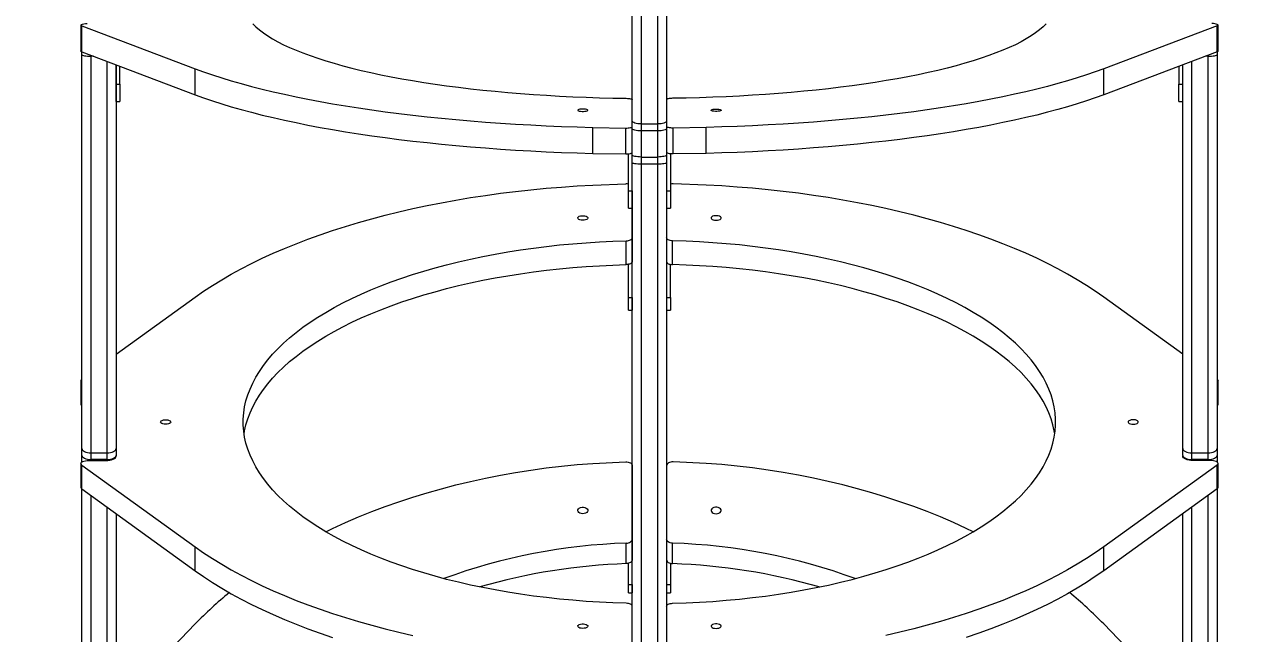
# Model space of a CAD drawing. Header units: millimetres. Extents: x -6398 to 6402, y -5787 to 4580.
# Drawn here: x -1549 to -576, y -2362 to -1883 of the extents above; entities that cross this region are included whole.
import ezdxf

# ---------------------------------------------------------------- set-up
doc = ezdxf.new("R2010")
doc.units = ezdxf.units.MM
doc.layers.add('DIKOM_РАЗМЕР_ЗОНА', color=7, linetype='Continuous')
doc.layers.add('DIKOM_РАЗМЕР_ОБЪЕКТА', color=7, linetype='Continuous')
doc.styles.add('style1', font='arial.ttf', dxfattribs={"width": 0.8})
doc.dimstyles.new('1-50', dxfattribs={"dimtxt": 300, "dimasz": 200, "dimexe": 100, "dimexo": 0, "dimgap": 100, "dimtad": 1, "dimtxsty": 'style1', "dimcen": 200, "dimclrd": 7, "dimclre": 7, "dimclrt": 7, "dimadec": 1, "dimazin": 2, "dimtfac": 1, "dimtmove": 0, "dimatfit": 2, "dimfxl": 0, "dimlwd": 25, "dimlwe": 18, "dimarcsym": 0})

# ---------------------------------------------------------------- blocks, each defined once
blk = doc.blocks.new('*D10')
at = {"layer": 'Defpoints', "color": 0, "transparency": 16777216}
for p in [(-1407.33, 3087.22), (-4219.35, -3113.79), (-1057.33, -3113.79)]:
    blk.add_point(p, dxfattribs=at)
at = {"layer": 'DIKOM_РАЗМЕР_ОБЪЕКТА', "color": 7, "lineweight": 18, "transparency": 16777216}
for p, q in [((-1407.33, 3087.22), (-4319.35, 3087.22)), ((-1057.33, -3113.79), (-4319.35, -3113.79))]:
    blk.add_line(p, q, dxfattribs=at)
at = {"layer": 'DIKOM_РАЗМЕР_ОБЪЕКТА', "color": 7, "lineweight": 25, "transparency": 16777216}
blk.add_line((-4219.35, 2887.22), (-4219.35, -2913.79), dxfattribs=at)
at = {"layer": 'DIKOM_РАЗМЕР_ОБЪЕКТА', "color": 7, "transparency": 16777216}
for points in [[(-4252.69, 2887.22), (-4186.02, 2887.22), (-4219.35, 3087.22)], [(-4252.69, -2913.79), (-4186.02, -2913.79), (-4219.35, -3113.79)]]:
    blk.add_solid(points, dxfattribs=at)
at = {"layer": 'DIKOM_РАЗМЕР_ОБЪЕКТА', "color": 7, "transparency": 16777216, "insert": (-4472.52, -13.29), "char_height": 300, "attachment_point": 5, "rotation": 90, "style": 'style1'}
blk.add_mtext('6200', dxfattribs=at)
blk = doc.blocks.new('*D11')
at = {"layer": 'Defpoints', "color": 0, "transparency": 16777216}
for p in [(4404.6, 1023.72), (-3518.44, -1364.78), (4404.6, -3858.27)]:
    blk.add_point(p, dxfattribs=at)
at = {"layer": 'DIKOM_РАЗМЕР_ОБЪЕКТА', "color": 7, "lineweight": 18, "transparency": 16777216}
for p, q in [((4404.6, 1023.72), (4404.6, -3958.27)), ((-3518.44, -1364.78), (-3518.44, -3958.27))]:
    blk.add_line(p, q, dxfattribs=at)
at = {"layer": 'DIKOM_РАЗМЕР_ОБЪЕКТА', "color": 7, "lineweight": 25, "transparency": 16777216}
blk.add_line((-3318.44, -3858.27), (4204.6, -3858.27), dxfattribs=at)
at = {"layer": 'DIKOM_РАЗМЕР_ОБЪЕКТА', "color": 7, "transparency": 16777216}
for points in [[(-3318.44, -3824.94), (-3318.44, -3891.6), (-3518.44, -3858.27)], [(4204.6, -3824.94), (4204.6, -3891.6), (4404.6, -3858.27)]]:
    blk.add_solid(points, dxfattribs=at)
at = {"layer": 'DIKOM_РАЗМЕР_ОБЪЕКТА', "color": 7, "transparency": 16777216, "insert": (326.36, -3605.1), "char_height": 300, "attachment_point": 5, "style": 'style1'}
blk.add_mtext('7900', dxfattribs=at)
blk = doc.blocks.new('*D12')
at = {"layer": 'Defpoints', "color": 0, "transparency": 16777216}
for p in [(-1169.83, 4579.94), (-5947.52, -4613.79), (-1169.83, -4613.79)]:
    blk.add_point(p, dxfattribs=at)
at = {"layer": 'DIKOM_РАЗМЕР_ЗОНА', "color": 7, "lineweight": 18, "transparency": 16777216}
for p, q in [((-1169.83, 4579.94), (-6047.52, 4579.94)), ((-1169.83, -4613.79), (-6047.52, -4613.79))]:
    blk.add_line(p, q, dxfattribs=at)
at = {"layer": 'DIKOM_РАЗМЕР_ЗОНА', "color": 7, "lineweight": 25, "transparency": 16777216}
blk.add_line((-5947.52, 4379.94), (-5947.52, -4413.79), dxfattribs=at)
at = {"layer": 'DIKOM_РАЗМЕР_ЗОНА', "color": 7, "transparency": 16777216}
for points in [[(-5980.85, 4379.94), (-5914.18, 4379.94), (-5947.52, 4579.94)], [(-5980.85, -4413.79), (-5914.18, -4413.79), (-5947.52, -4613.79)]]:
    blk.add_solid(points, dxfattribs=at)
at = {"layer": 'DIKOM_РАЗМЕР_ЗОНА', "color": 7, "transparency": 16777216, "insert": (-6200.69, 328.93), "char_height": 300, "attachment_point": 5, "rotation": 90, "style": 'style1'}
blk.add_mtext('9200', dxfattribs=at)
blk = doc.blocks.new('*D13')
at = {"layer": 'Defpoints', "color": 0, "transparency": 16777216}
for p in [(6402.14, 1335.22), (-5518.44, -1066.37), (6402.14, -5686.87)]:
    blk.add_point(p, dxfattribs=at)
at = {"layer": 'DIKOM_РАЗМЕР_ЗОНА', "color": 7, "lineweight": 18, "transparency": 16777216}
for p, q in [((6402.14, 1335.22), (6402.14, -5786.87)), ((-5518.44, -1066.37), (-5518.44, -5786.87))]:
    blk.add_line(p, q, dxfattribs=at)
at = {"layer": 'DIKOM_РАЗМЕР_ЗОНА', "color": 7, "lineweight": 25, "transparency": 16777216}
blk.add_line((-5318.44, -5686.87), (6202.14, -5686.87), dxfattribs=at)
at = {"layer": 'DIKOM_РАЗМЕР_ЗОНА', "color": 7, "transparency": 16777216}
for points in [[(-5318.44, -5653.54), (-5318.44, -5720.2), (-5518.44, -5686.87)], [(6202.14, -5653.54), (6202.14, -5720.2), (6402.14, -5686.87)]]:
    blk.add_solid(points, dxfattribs=at)
at = {"layer": 'DIKOM_РАЗМЕР_ЗОНА', "color": 7, "transparency": 16777216, "insert": (717.58, -5433.7), "char_height": 300, "attachment_point": 5, "style": 'style1'}
blk.add_mtext('11900', dxfattribs=at)

msp = doc.modelspace()

# ---------------------------------------------------------------- linework, layer by layer
at = {"color": 7, "linetype": 'Continuous', "lineweight": 15}
for p, q in [((-1070.827, -1958.661), (-1070.827, -1598.118)), ((-1043.827, -1598.118), (-1043.827, -1958.661)), ((-1063.827, -1613.055), (-1063.827, -1960.942)), ((-1050.827, -1960.942), (-1050.827, -1613.055)), ((-1505.096, -1883.071), (-1505.096, -1903.488)), ((-1504.288, -1883.709), (-1415.049, -1917.496)), ((-1504.288, -1904.125), (-1504.288, -1883.709)), ((-610.366, -1883.709), (-699.605, -1917.496)), ((-610.366, -1904.125), (-610.366, -1883.709)), ((-609.558, -1903.488), (-609.558, -1883.071)), ((-1504.307, -1906.422), (-1504.307, -1904.119)), ((-1504.307, -2216.728), (-1504.307, -1906.422)), ((-1504.288, -1904.125), (-1415.049, -1937.913)), ((-1497.307, -1906.769), (-1497.307, -1907.564)), ((-610.366, -1904.125), (-699.605, -1937.913)), ((-617.348, -1907.564), (-617.348, -1906.769)), ((-610.348, -1904.119), (-610.348, -1906.422)), ((-610.348, -1906.422), (-610.348, -2216.728)), ((-1497.307, -1907.564), (-1497.307, -2220.302)), ((-1495.206, -1907.564), (-1497.307, -1907.564)), ((-1484.307, -2220.302), (-1484.307, -1911.69)), ((-1477.307, -1914.341), (-1477.307, -2216.728)), ((-1477.307, -1929.504), (-1477.307, -1914.341)), ((-1474.307, -1929.504), (-1474.307, -1915.477)), ((-640.347, -1915.477), (-640.347, -1929.504)), ((-637.348, -2216.728), (-637.348, -1914.341)), ((-630.348, -1911.691), (-630.348, -2220.302)), ((-617.348, -1907.564), (-619.448, -1907.564)), ((-617.348, -2220.302), (-617.348, -1907.564)), ((-1415.049, -1937.913), (-1415.049, -1917.496)), ((-699.605, -1937.913), (-699.605, -1917.496)), ((-1477.307, -1929.504), (-1474.307, -1929.504)), ((-1477.307, -1943.291), (-1477.307, -1929.504)), ((-1474.307, -1929.504), (-1474.307, -1943.291)), ((-640.347, -1943.291), (-640.347, -1929.504)), ((-640.347, -1929.504), (-637.348, -1929.504)), ((-1477.307, -1943.291), (-1474.307, -1943.291)), ((-1070.827, -1963.021), (-1070.827, -1941.928)), ((-640.347, -1943.291), (-637.348, -1943.291)), ((-1101.973, -1963.732), (-1076.05, -1964.19)), ((-1101.973, -1984.148), (-1101.973, -1963.732)), ((-1076.05, -1984.607), (-1076.05, -1964.19)), ((-1070.827, -1964.807), (-1070.827, -1958.661)), ((-1070.827, -1983.438), (-1070.827, -1963.021)), ((-1070.827, -1985.395), (-1070.827, -1964.807)), ((-1063.827, -1960.942), (-1050.827, -1960.942)), ((-1063.827, -1960.942), (-1063.827, -1966.446)), ((-1050.827, -1966.446), (-1050.827, -1960.942)), ((-1043.827, -1958.661), (-1043.827, -1964.807)), ((-1043.827, -1964.807), (-1043.827, -1985.395)), ((-1012.681, -1963.732), (-1038.604, -1964.19)), ((-1038.604, -1984.607), (-1038.604, -1964.19)), ((-1012.681, -1984.148), (-1012.681, -1963.732)), ((-1050.827, -1966.446), (-1063.827, -1966.446)), ((-1063.827, -1966.446), (-1063.827, -1987.033)), ((-1050.827, -1987.033), (-1050.827, -1966.446)), ((-1101.973, -1984.148), (-1076.05, -1984.607)), ((-1073.827, -2013.696), (-1073.827, -1984.511)), ((-1070.827, -2013.696), (-1070.827, -1983.438)), ((-1040.827, -1984.511), (-1040.827, -2013.696)), ((-1012.681, -1984.148), (-1038.604, -1984.607)), ((-1070.827, -1991.684), (-1070.827, -1985.395)), ((-1070.827, -2379.215), (-1070.827, -1991.684)), ((-1063.827, -1987.033), (-1050.827, -1987.033)), ((-1063.827, -1987.033), (-1063.827, -1992.666)), ((-1050.827, -1992.666), (-1063.827, -1992.666)), ((-1063.827, -1992.666), (-1063.827, -2382.928)), ((-1050.827, -1992.666), (-1050.827, -1987.033)), ((-1050.827, -2382.928), (-1050.827, -1992.666)), ((-1043.827, -1985.395), (-1043.827, -1991.684)), ((-1043.827, -1991.684), (-1043.827, -2379.215)), ((-1101.973, -2009.151), (-1076.05, -2008.274)), ((-1073.827, -2013.696), (-1070.827, -2013.696)), ((-1073.827, -2027.483), (-1073.827, -2013.696)), ((-1070.827, -2013.696), (-1070.827, -2027.483)), ((-1043.827, -2013.696), (-1040.827, -2013.696)), ((-1040.827, -2013.696), (-1040.827, -2027.483)), ((-1012.681, -2009.151), (-1038.604, -2008.274)), ((-1073.827, -2027.483), (-1070.827, -2027.483)), ((-1070.827, -2027.483), (-1070.827, -2050.808)), ((-1043.827, -2027.483), (-1040.827, -2027.483)), ((-1075.541, -2071.824), (-1075.541, -2053.04)), ((-1070.827, -2050.808), (-1070.827, -2069.591)), ((-1039.114, -2071.824), (-1039.114, -2053.04)), ((-1073.827, -2097.658), (-1073.827, -2071.641)), ((-1070.827, -2097.658), (-1070.827, -2069.591)), ((-1040.827, -2097.658), (-1040.827, -2071.641)), ((-1477.307, -2142.524), (-1415.049, -2097.488)), ((-1073.827, -2097.658), (-1070.827, -2097.658)), ((-1073.827, -2107.609), (-1073.827, -2097.658)), ((-1070.827, -2097.658), (-1070.827, -2107.609)), ((-1043.827, -2097.658), (-1040.827, -2097.658)), ((-1040.827, -2097.658), (-1040.827, -2107.609)), ((-637.348, -2142.523), (-699.605, -2097.488)), ((-1073.827, -2107.609), (-1070.827, -2107.609)), ((-1043.827, -2107.609), (-1040.827, -2107.609)), ((-1505.096, -2163.26), (-1505.096, -2182.043)), ((-1477.307, -2169.072), (-1477.307, -2222.735)), ((-609.558, -2182.043), (-609.558, -2163.26)), ((-1504.307, -2222.246), (-1504.307, -2216.728)), ((-1477.307, -2216.728), (-1477.307, -2222.246)), ((-637.348, -2222.246), (-637.348, -2216.728)), ((-610.348, -2216.728), (-610.348, -2222.246)), ((-1504.307, -2227.342), (-1504.307, -2222.246)), ((-1500.095, -2226.312), (-1485.306, -2226.312)), ((-1497.307, -2220.302), (-1484.307, -2220.302)), ((-1497.307, -2220.302), (-1497.307, -2225.377)), ((-1484.307, -2225.377), (-1497.307, -2225.377)), ((-1497.307, -2225.377), (-1497.307, -2226.312)), ((-1484.307, -2225.377), (-1484.307, -2220.302)), ((-1484.307, -2226.284), (-1484.307, -2225.377)), ((-1477.307, -2222.246), (-1477.307, -2222.774)), ((-1101.973, -2228.49), (-1076.05, -2227.234)), ((-1012.681, -2228.49), (-1038.604, -2227.234)), ((-637.348, -2222.291), (-637.348, -2222.246)), ((-637.347, -2222.328), (-637.347, -2222.735)), ((-630.348, -2220.302), (-617.348, -2220.302)), ((-630.348, -2220.302), (-630.348, -2225.377)), ((-617.348, -2225.377), (-630.348, -2225.377)), ((-630.348, -2225.377), (-630.348, -2226.284)), ((-614.559, -2226.312), (-629.348, -2226.312)), ((-617.348, -2225.377), (-617.348, -2220.302)), ((-617.348, -2226.312), (-617.348, -2225.377)), ((-610.348, -2222.246), (-610.348, -2227.342)), ((-1505.096, -2228.548), (-1505.096, -2247.331)), ((-1504.288, -2229.766), (-1415.049, -2294.32)), ((-1504.288, -2248.549), (-1504.288, -2229.766)), ((-1070.827, -2230.434), (-1070.827, -2288.175)), ((-610.366, -2229.766), (-699.605, -2294.32)), ((-610.366, -2248.549), (-610.366, -2229.766)), ((-609.558, -2247.331), (-609.558, -2228.548)), ((-1504.307, -2529.095), (-1504.307, -2248.536)), ((-1504.288, -2248.549), (-1415.049, -2313.103)), ((-1497.307, -2253.6), (-1497.307, -2533.966)), ((-610.366, -2248.549), (-699.605, -2313.103)), ((-617.348, -2533.966), (-617.348, -2253.6)), ((-610.348, -2248.537), (-610.348, -2529.095)), ((-1484.307, -2533.966), (-1484.307, -2263.003)), ((-630.348, -2263.004), (-630.348, -2533.966)), ((-1477.307, -2268.067), (-1477.307, -2529.095)), ((-1477.307, -2268.465), (-1477.307, -2268.067)), ((-1477.307, -2268.465), (-1476.757, -2268.465)), ((-637.897, -2268.465), (-637.348, -2268.465)), ((-637.348, -2529.095), (-637.348, -2268.068)), ((-1415.049, -2313.103), (-1415.049, -2294.32)), ((-1075.541, -2307.497), (-1075.541, -2291.374)), ((-1070.827, -2288.175), (-1070.827, -2304.299)), ((-1039.114, -2307.497), (-1039.114, -2291.374)), ((-699.605, -2313.103), (-699.605, -2294.32)), ((-1070.827, -2323.962), (-1070.827, -2304.299)), ((-1073.827, -2323.962), (-1073.827, -2307.235)), ((-1040.827, -2307.235), (-1040.827, -2323.962)), ((-1073.827, -2323.962), (-1070.827, -2323.962)), ((-1073.827, -2330.429), (-1073.827, -2323.962)), ((-1070.827, -2323.962), (-1070.827, -2330.429)), ((-1043.827, -2323.962), (-1040.827, -2323.962)), ((-1040.827, -2323.962), (-1040.827, -2330.429)), ((-1073.827, -2330.429), (-1070.827, -2330.429)), ((-1043.827, -2330.429), (-1040.827, -2330.429)), ((-1070.827, -2381.299), (-1070.827, -2340.999)), ((-1477.307, -2419.582), (-1415.049, -2355.056)), ((-637.348, -2419.581), (-699.605, -2355.056))]:
    msp.add_line(p, q, dxfattribs=at)
at = {"color": 7, "linetype": 'Continuous', "lineweight": 15, "flags": 128}
for points in [[(-1504.288, -1883.709), (-1504.861, -1883.426), (-1505.092, -1883.117), (-1504.965, -1882.805), (-1504.49, -1882.513), (-1503.7, -1882.26), (-1502.652, -1882.065), (-1501.421, -1881.943), (-1500.095, -1881.901)], [(-1369.759, -1882.053), (-1367.303, -1884.477), (-1364.504, -1886.88), (-1361.365, -1889.261), (-1357.889, -1891.616), (-1354.081, -1893.942), (-1349.944, -1896.237), (-1345.484, -1898.499), (-1340.704, -1900.725), (-1335.611, -1902.913), (-1330.21, -1905.059), (-1324.507, -1907.163), (-1318.508, -1909.221), (-1312.22, -1911.231), (-1305.65, -1913.191), (-1298.805, -1915.098), (-1291.693, -1916.952), (-1284.322, -1918.749), (-1276.699, -1920.488), (-1268.833, -1922.166), (-1260.733, -1923.782), (-1252.408, -1925.334), (-1243.867, -1926.821), (-1235.12, -1928.24), (-1226.175, -1929.591), (-1217.044, -1930.871), (-1207.736, -1932.079), (-1198.261, -1933.214), (-1188.631, -1934.275), (-1178.855, -1935.26), (-1168.944, -1936.169), (-1158.91, -1937), (-1148.763, -1937.752), (-1138.515, -1938.425), (-1128.177, -1939.018), (-1117.76, -1939.53), (-1107.277, -1939.96), (-1096.738, -1940.309), (-1086.155, -1940.576), (-1075.541, -1940.76)], [(-744.895, -1882.053), (-747.351, -1884.477), (-750.15, -1886.88), (-753.289, -1889.261), (-756.765, -1891.616), (-760.573, -1893.942), (-764.71, -1896.237), (-769.17, -1898.499), (-773.95, -1900.725), (-779.043, -1902.913), (-784.444, -1905.059), (-790.147, -1907.163), (-796.146, -1909.221), (-802.434, -1911.231), (-809.004, -1913.191), (-815.849, -1915.098), (-822.961, -1916.952), (-830.333, -1918.749), (-837.955, -1920.488), (-845.821, -1922.166), (-853.921, -1923.782), (-862.246, -1925.334), (-870.787, -1926.821), (-879.534, -1928.24), (-888.479, -1929.591), (-897.61, -1930.871), (-906.918, -1932.079), (-916.393, -1933.214), (-926.023, -1934.275), (-935.799, -1935.26), (-945.71, -1936.169), (-955.744, -1937), (-965.891, -1937.752), (-976.139, -1938.425), (-986.477, -1939.018), (-996.894, -1939.53), (-1007.377, -1939.96), (-1017.916, -1940.309), (-1028.499, -1940.576), (-1039.114, -1940.76)], [(-610.366, -1883.709), (-609.793, -1883.426), (-609.562, -1883.117), (-609.689, -1882.805), (-610.164, -1882.513), (-610.954, -1882.26), (-612.002, -1882.065), (-613.233, -1881.943), (-614.559, -1881.901)], [(-1504.288, -1904.125), (-1504.861, -1903.842), (-1505.092, -1903.534), (-1505.096, -1903.488)], [(-1504.307, -1906.422), (-1504.173, -1906.645), (-1503.774, -1906.859), (-1503.127, -1907.056), (-1502.257, -1907.229), (-1501.196, -1907.372), (-1499.986, -1907.477), (-1498.672, -1907.542), (-1497.307, -1907.564)], [(-617.348, -1907.564), (-615.982, -1907.542), (-614.669, -1907.477), (-613.459, -1907.372), (-612.398, -1907.229), (-611.528, -1907.056), (-610.881, -1906.859), (-610.482, -1906.645), (-610.348, -1906.422)], [(-610.366, -1904.125), (-609.793, -1903.842), (-609.562, -1903.534), (-609.558, -1903.488)], [(-1415.049, -1917.496), (-1408.393, -1919.934), (-1401.435, -1922.325), (-1394.181, -1924.668), (-1386.637, -1926.96), (-1378.809, -1929.199), (-1370.705, -1931.384), (-1362.331, -1933.512), (-1353.694, -1935.582), (-1344.801, -1937.592), (-1335.661, -1939.54), (-1326.282, -1941.424), (-1316.67, -1943.244), (-1306.835, -1944.996), (-1296.785, -1946.681), (-1286.528, -1948.296), (-1276.074, -1949.84), (-1265.431, -1951.311), (-1254.608, -1952.709), (-1243.615, -1954.033), (-1232.461, -1955.28), (-1221.156, -1956.45), (-1209.71, -1957.542), (-1198.132, -1958.556), (-1186.431, -1959.489), (-1174.619, -1960.342), (-1162.706, -1961.114), (-1150.701, -1961.804), (-1138.614, -1962.411), (-1126.457, -1962.935), (-1114.24, -1963.375), (-1101.973, -1963.732)], [(-699.605, -1917.496), (-706.261, -1919.934), (-713.219, -1922.325), (-720.473, -1924.668), (-728.017, -1926.96), (-735.844, -1929.199), (-743.949, -1931.384), (-752.323, -1933.512), (-760.96, -1935.582), (-769.853, -1937.592), (-778.993, -1939.54), (-788.373, -1941.424), (-797.984, -1943.244), (-807.819, -1944.996), (-817.869, -1946.681), (-828.126, -1948.296), (-838.58, -1949.84), (-849.223, -1951.311), (-860.046, -1952.709), (-871.039, -1954.033), (-882.193, -1955.28), (-893.497, -1956.45), (-904.944, -1957.542), (-916.523, -1958.556), (-928.223, -1959.489), (-940.035, -1960.342), (-951.948, -1961.114), (-963.953, -1961.804), (-976.04, -1962.411), (-988.197, -1962.935), (-1000.414, -1963.375), (-1012.681, -1963.732)], [(-1415.049, -1937.913), (-1408.393, -1940.351), (-1401.435, -1942.742), (-1394.181, -1945.085), (-1386.637, -1947.377), (-1378.809, -1949.616), (-1370.705, -1951.801), (-1362.331, -1953.929), (-1353.694, -1955.999), (-1344.801, -1958.009), (-1335.661, -1959.957), (-1326.282, -1961.841), (-1316.67, -1963.66), (-1306.835, -1965.413), (-1296.785, -1967.098), (-1286.528, -1968.712), (-1276.074, -1970.256), (-1265.431, -1971.728), (-1254.608, -1973.126), (-1243.615, -1974.449), (-1232.461, -1975.696), (-1221.156, -1976.867), (-1209.71, -1977.959), (-1198.132, -1978.973), (-1186.431, -1979.906), (-1174.619, -1980.759), (-1162.706, -1981.531), (-1150.701, -1982.22), (-1138.614, -1982.828), (-1126.457, -1983.351), (-1114.24, -1983.792), (-1101.973, -1984.148)], [(-1075.541, -1940.76), (-1074.607, -1940.793), (-1073.717, -1940.867), (-1072.902, -1940.979), (-1072.192, -1941.125), (-1071.611, -1941.299), (-1071.181, -1941.496), (-1070.916, -1941.708), (-1070.827, -1941.928)], [(-1039.114, -1940.76), (-1040.047, -1940.793), (-1040.937, -1940.867), (-1041.752, -1940.979), (-1042.462, -1941.125), (-1043.043, -1941.299), (-1043.473, -1941.496), (-1043.738, -1941.708), (-1043.827, -1941.928)], [(-699.605, -1937.913), (-706.261, -1940.351), (-713.219, -1942.742), (-720.473, -1945.085), (-728.017, -1947.377), (-735.844, -1949.616), (-743.949, -1951.801), (-752.323, -1953.929), (-760.96, -1955.999), (-769.853, -1958.009), (-778.993, -1959.957), (-788.373, -1961.841), (-797.984, -1963.66), (-807.819, -1965.413), (-817.869, -1967.098), (-828.126, -1968.712), (-838.58, -1970.256), (-849.223, -1971.728), (-860.046, -1973.126), (-871.039, -1974.449), (-882.193, -1975.696), (-893.497, -1976.867), (-904.944, -1977.959), (-916.523, -1978.973), (-928.223, -1979.906), (-940.035, -1980.759), (-951.948, -1981.531), (-963.953, -1982.22), (-976.04, -1982.828), (-988.197, -1983.351), (-1000.414, -1983.792), (-1012.681, -1984.148)], [(-1109.827, -1949.241), (-1111.006, -1949.283), (-1112.08, -1949.404), (-1112.954, -1949.593), (-1113.55, -1949.835), (-1113.816, -1950.107), (-1113.727, -1950.386), (-1113.291, -1950.645), (-1112.548, -1950.863), (-1111.562, -1951.021), (-1110.423, -1951.103), (-1109.231, -1951.103), (-1108.091, -1951.021), (-1107.106, -1950.863), (-1106.363, -1950.645), (-1105.927, -1950.386), (-1105.838, -1950.107), (-1106.103, -1949.835), (-1106.7, -1949.593), (-1107.574, -1949.404), (-1108.648, -1949.283), (-1109.827, -1949.241)], [(-1004.827, -1949.241), (-1003.648, -1949.283), (-1002.574, -1949.404), (-1001.7, -1949.593), (-1001.103, -1949.835), (-1000.838, -1950.107), (-1000.927, -1950.386), (-1001.363, -1950.645), (-1002.106, -1950.863), (-1003.092, -1951.021), (-1004.231, -1951.103), (-1005.423, -1951.103), (-1006.562, -1951.021), (-1007.548, -1950.863), (-1008.291, -1950.645), (-1008.727, -1950.386), (-1008.816, -1950.107), (-1008.55, -1949.835), (-1007.954, -1949.593), (-1007.08, -1949.404), (-1006.006, -1949.283), (-1004.827, -1949.241)], [(-1076.05, -1964.19), (-1075.044, -1964.177), (-1074.069, -1964.117), (-1073.166, -1964.012), (-1072.371, -1963.867), (-1071.717, -1963.688), (-1071.229, -1963.481), (-1070.929, -1963.256), (-1070.827, -1963.021)], [(-1063.827, -1960.942), (-1065.192, -1960.898), (-1066.505, -1960.768), (-1067.715, -1960.557), (-1068.776, -1960.274), (-1069.647, -1959.928), (-1070.294, -1959.534), (-1070.692, -1959.106), (-1070.827, -1958.661)], [(-1063.827, -1966.446), (-1065.192, -1966.414), (-1066.505, -1966.321), (-1067.715, -1966.169), (-1068.776, -1965.966), (-1069.647, -1965.717), (-1070.294, -1965.434), (-1070.692, -1965.127), (-1070.827, -1964.807)], [(-1043.827, -1958.661), (-1043.961, -1959.106), (-1044.359, -1959.534), (-1045.006, -1959.928), (-1045.877, -1960.274), (-1046.937, -1960.557), (-1048.148, -1960.768), (-1049.461, -1960.898), (-1050.827, -1960.942)], [(-1043.827, -1964.807), (-1043.961, -1965.127), (-1044.359, -1965.434), (-1045.006, -1965.717), (-1045.877, -1965.966), (-1046.937, -1966.169), (-1048.148, -1966.321), (-1049.461, -1966.414), (-1050.827, -1966.446)], [(-1038.604, -1964.19), (-1039.61, -1964.177), (-1040.585, -1964.117), (-1041.488, -1964.012), (-1042.283, -1963.867), (-1042.937, -1963.688), (-1043.425, -1963.481), (-1043.725, -1963.256), (-1043.827, -1963.021)], [(-1076.05, -1984.607), (-1075.044, -1984.594), (-1074.069, -1984.534), (-1073.166, -1984.429), (-1072.371, -1984.284), (-1071.717, -1984.105), (-1071.229, -1983.898), (-1070.929, -1983.673), (-1070.827, -1983.438)], [(-1038.604, -1984.607), (-1039.61, -1984.594), (-1040.585, -1984.534), (-1041.488, -1984.429), (-1042.283, -1984.284), (-1042.937, -1984.105), (-1043.425, -1983.898), (-1043.725, -1983.673), (-1043.827, -1983.438)], [(-1063.827, -1987.033), (-1065.192, -1987.002), (-1066.505, -1986.909), (-1067.715, -1986.757), (-1068.776, -1986.553), (-1069.647, -1986.305), (-1070.294, -1986.022), (-1070.692, -1985.715), (-1070.827, -1985.395)], [(-1063.827, -1992.666), (-1065.192, -1992.647), (-1066.505, -1992.591), (-1067.715, -1992.5), (-1068.776, -1992.378), (-1069.647, -1992.229), (-1070.294, -1992.06), (-1070.692, -1991.876), (-1070.827, -1991.684)], [(-1043.827, -1985.395), (-1043.961, -1985.715), (-1044.359, -1986.022), (-1045.006, -1986.305), (-1045.877, -1986.553), (-1046.937, -1986.757), (-1048.148, -1986.909), (-1049.461, -1987.002), (-1050.827, -1987.033)], [(-1043.827, -1991.684), (-1043.961, -1991.876), (-1044.359, -1992.06), (-1045.006, -1992.229), (-1045.877, -1992.378), (-1046.937, -1992.5), (-1048.148, -1992.591), (-1049.461, -1992.647), (-1050.827, -1992.666)], [(-1415.049, -2097.488), (-1408.393, -2092.83), (-1401.435, -2088.261), (-1394.181, -2083.785), (-1386.637, -2079.406), (-1378.809, -2075.127), (-1370.705, -2070.953), (-1362.331, -2066.887), (-1353.694, -2062.933), (-1344.801, -2059.093), (-1335.661, -2055.371), (-1326.282, -2051.771), (-1316.67, -2048.295), (-1306.835, -2044.946), (-1296.785, -2041.728), (-1286.528, -2038.642), (-1276.074, -2035.692), (-1265.431, -2032.881), (-1254.608, -2030.21), (-1243.615, -2027.682), (-1232.461, -2025.299), (-1221.156, -2023.063), (-1209.71, -2020.976), (-1198.132, -2019.04), (-1186.431, -2017.256), (-1174.619, -2015.626), (-1162.706, -2014.152), (-1150.701, -2012.834), (-1138.614, -2011.674), (-1126.457, -2010.673), (-1114.24, -2009.832), (-1101.973, -2009.151)], [(-699.605, -2097.488), (-706.261, -2092.83), (-713.219, -2088.261), (-720.473, -2083.785), (-728.017, -2079.406), (-735.844, -2075.127), (-743.949, -2070.953), (-752.323, -2066.887), (-760.96, -2062.933), (-769.853, -2059.093), (-778.993, -2055.371), (-788.373, -2051.771), (-797.984, -2048.295), (-807.819, -2044.946), (-817.869, -2041.728), (-828.126, -2038.642), (-838.58, -2035.692), (-849.223, -2032.881), (-860.046, -2030.21), (-871.039, -2027.682), (-882.193, -2025.299), (-893.497, -2023.063), (-904.944, -2020.976), (-916.523, -2019.04), (-928.223, -2017.256), (-940.035, -2015.626), (-951.948, -2014.152), (-963.953, -2012.834), (-976.04, -2011.674), (-988.197, -2010.673), (-1000.414, -2009.832), (-1012.681, -2009.151)], [(-1109.827, -2036.836), (-1111.006, -2036.757), (-1112.08, -2036.525), (-1112.954, -2036.163), (-1113.55, -2035.701), (-1113.816, -2035.181), (-1113.727, -2034.65), (-1113.291, -2034.153), (-1112.548, -2033.736), (-1111.562, -2033.436), (-1110.423, -2033.279), (-1109.231, -2033.279), (-1108.091, -2033.436), (-1107.106, -2033.736), (-1106.363, -2034.153), (-1105.927, -2034.65), (-1105.838, -2035.181), (-1106.103, -2035.701), (-1106.7, -2036.163), (-1107.574, -2036.525), (-1108.648, -2036.757), (-1109.827, -2036.836)], [(-1004.827, -2036.836), (-1003.648, -2036.757), (-1002.574, -2036.525), (-1001.7, -2036.163), (-1001.103, -2035.701), (-1000.838, -2035.181), (-1000.927, -2034.65), (-1001.363, -2034.153), (-1002.106, -2033.736), (-1003.092, -2033.436), (-1004.231, -2033.279), (-1005.423, -2033.279), (-1006.562, -2033.436), (-1007.548, -2033.736), (-1008.291, -2034.153), (-1008.727, -2034.65), (-1008.816, -2035.181), (-1008.55, -2035.701), (-1007.954, -2036.163), (-1007.08, -2036.525), (-1006.006, -2036.757), (-1004.827, -2036.836)], [(-1075.541, -2338.767), (-1086.155, -2338.415), (-1096.738, -2337.906), (-1107.277, -2337.24), (-1117.76, -2336.417), (-1128.177, -2335.439), (-1138.515, -2334.306), (-1148.763, -2333.02), (-1158.91, -2331.583), (-1168.944, -2329.995), (-1178.855, -2328.259), (-1188.631, -2326.377), (-1198.261, -2324.35), (-1207.736, -2322.182), (-1217.044, -2319.873), (-1226.175, -2317.427), (-1235.12, -2314.847), (-1243.867, -2312.136), (-1252.408, -2309.295), (-1260.733, -2306.33), (-1268.833, -2303.242), (-1276.699, -2300.035), (-1284.322, -2296.713), (-1291.693, -2293.28), (-1298.805, -2289.739), (-1305.65, -2286.094), (-1312.22, -2282.349), (-1318.508, -2278.509), (-1324.507, -2274.577), (-1330.21, -2270.558), (-1335.611, -2266.457), (-1340.704, -2262.277), (-1345.484, -2258.025), (-1349.944, -2253.703), (-1354.081, -2249.318), (-1357.889, -2244.873), (-1361.365, -2240.374), (-1364.504, -2235.826), (-1367.303, -2231.234), (-1369.759, -2226.603), (-1371.869, -2221.937), (-1373.631, -2217.243), (-1375.043, -2212.526), (-1376.103, -2207.79), (-1376.811, -2203.041), (-1377.165, -2198.283), (-1377.165, -2193.524), (-1376.811, -2188.767), (-1376.103, -2184.018), (-1375.043, -2179.281), (-1373.631, -2174.564), (-1371.869, -2169.87), (-1369.759, -2165.205), (-1367.303, -2160.573), (-1364.504, -2155.981), (-1361.365, -2151.433), (-1357.889, -2146.934), (-1354.081, -2142.49), (-1349.944, -2138.104), (-1345.484, -2133.783), (-1340.704, -2129.53), (-1335.611, -2125.35), (-1330.21, -2121.249), (-1324.507, -2117.23), (-1318.508, -2113.298), (-1312.22, -2109.458), (-1305.65, -2105.713), (-1298.805, -2102.069), (-1291.693, -2098.527), (-1284.322, -2095.094), (-1276.699, -2091.772), (-1268.833, -2088.565), (-1260.733, -2085.478), (-1252.408, -2082.512), (-1243.867, -2079.672), (-1235.12, -2076.96), (-1226.175, -2074.38), (-1217.044, -2071.934), (-1207.736, -2069.626), (-1198.261, -2067.457), (-1188.631, -2065.43), (-1178.855, -2063.548), (-1168.944, -2061.812), (-1158.91, -2060.225), (-1148.763, -2058.787), (-1138.515, -2057.501), (-1128.177, -2056.369), (-1117.76, -2055.39), (-1107.277, -2054.568), (-1096.738, -2053.901), (-1086.155, -2053.392), (-1075.541, -2053.04)], [(-1075.541, -2053.04), (-1074.607, -2052.976), (-1073.717, -2052.835), (-1072.902, -2052.621), (-1072.192, -2052.343), (-1071.611, -2052.01), (-1071.181, -2051.634), (-1070.916, -2051.229), (-1070.827, -2050.808)], [(-1039.114, -2053.04), (-1040.047, -2052.976), (-1040.937, -2052.835), (-1041.752, -2052.621), (-1042.462, -2052.343), (-1043.043, -2052.01), (-1043.473, -2051.634), (-1043.738, -2051.229), (-1043.827, -2050.808)], [(-1039.114, -2338.767), (-1028.499, -2338.415), (-1017.916, -2337.906), (-1007.377, -2337.24), (-996.894, -2336.417), (-986.477, -2335.439), (-976.139, -2334.306), (-965.891, -2333.02), (-955.744, -2331.583), (-945.71, -2329.995), (-935.799, -2328.259), (-926.023, -2326.377), (-916.393, -2324.35), (-906.918, -2322.182), (-897.61, -2319.873), (-888.479, -2317.427), (-879.534, -2314.847), (-870.787, -2312.136), (-862.246, -2309.295), (-853.921, -2306.33), (-845.821, -2303.242), (-837.955, -2300.035), (-830.333, -2296.713), (-822.961, -2293.28), (-815.849, -2289.739), (-809.004, -2286.094), (-802.434, -2282.349), (-796.146, -2278.509), (-790.147, -2274.577), (-784.444, -2270.558), (-779.043, -2266.457), (-773.95, -2262.277), (-769.17, -2258.025), (-764.71, -2253.703), (-760.573, -2249.318), (-756.765, -2244.873), (-753.289, -2240.374), (-750.15, -2235.826), (-747.351, -2231.234), (-744.895, -2226.603), (-742.785, -2221.937), (-741.023, -2217.243), (-739.611, -2212.526), (-738.551, -2207.79), (-737.843, -2203.041), (-737.489, -2198.283), (-737.489, -2193.524), (-737.843, -2188.767), (-738.551, -2184.018), (-739.611, -2179.281), (-741.023, -2174.564), (-742.785, -2169.87), (-744.895, -2165.205), (-747.351, -2160.573), (-750.15, -2155.981), (-753.289, -2151.433), (-756.765, -2146.934), (-760.573, -2142.49), (-764.71, -2138.104), (-769.17, -2133.783), (-773.95, -2129.53), (-779.043, -2125.35), (-784.444, -2121.249), (-790.147, -2117.23), (-796.146, -2113.298), (-802.434, -2109.458), (-809.004, -2105.713), (-815.849, -2102.069), (-822.961, -2098.527), (-830.333, -2095.094), (-837.955, -2091.772), (-845.821, -2088.565), (-853.921, -2085.478), (-862.246, -2082.512), (-870.787, -2079.672), (-879.534, -2076.96), (-888.479, -2074.38), (-897.61, -2071.934), (-906.918, -2069.626), (-916.393, -2067.457), (-926.023, -2065.43), (-935.799, -2063.548), (-945.71, -2061.812), (-955.744, -2060.225), (-965.891, -2058.787), (-976.139, -2057.501), (-986.477, -2056.369), (-996.894, -2055.39), (-1007.377, -2054.568), (-1017.916, -2053.901), (-1028.499, -2053.392), (-1039.114, -2053.04)], [(-1376.519, -2205.295), (-1376.103, -2202.801), (-1375.043, -2198.065), (-1373.631, -2193.347), (-1371.869, -2188.653), (-1369.759, -2183.988), (-1367.303, -2179.357), (-1364.504, -2174.765), (-1361.365, -2170.216), (-1357.889, -2165.718), (-1354.081, -2161.273), (-1349.944, -2156.888), (-1345.484, -2152.566), (-1340.704, -2148.313), (-1335.611, -2144.134), (-1330.21, -2140.032), (-1324.507, -2136.014), (-1318.508, -2132.082), (-1312.22, -2128.241), (-1305.65, -2124.497), (-1298.805, -2120.852), (-1291.693, -2117.311), (-1284.322, -2113.877), (-1276.699, -2110.555), (-1268.833, -2107.349), (-1260.733, -2104.261), (-1252.408, -2101.295), (-1243.867, -2098.455), (-1235.12, -2095.743), (-1226.175, -2093.163), (-1217.044, -2090.717), (-1207.736, -2088.409), (-1198.261, -2086.24), (-1188.631, -2084.213), (-1178.855, -2082.331), (-1168.944, -2080.595), (-1158.91, -2079.008), (-1148.763, -2077.57), (-1138.515, -2076.285), (-1128.177, -2075.152), (-1117.76, -2074.174), (-1107.277, -2073.351), (-1096.738, -2072.685), (-1086.155, -2072.175), (-1075.541, -2071.824)], [(-1070.827, -2069.591), (-1070.916, -2070.012), (-1071.181, -2070.417), (-1071.611, -2070.793), (-1072.192, -2071.126), (-1072.902, -2071.405), (-1073.717, -2071.618), (-1074.607, -2071.76), (-1075.541, -2071.824)], [(-1043.827, -2069.591), (-1043.738, -2070.012), (-1043.473, -2070.417), (-1043.043, -2070.793), (-1042.462, -2071.126), (-1041.752, -2071.405), (-1040.937, -2071.618), (-1040.047, -2071.76), (-1039.114, -2071.824)], [(-738.135, -2205.295), (-738.551, -2202.801), (-739.611, -2198.065), (-741.023, -2193.347), (-742.785, -2188.653), (-744.895, -2183.988), (-747.351, -2179.357), (-750.15, -2174.765), (-753.289, -2170.216), (-756.765, -2165.718), (-760.573, -2161.273), (-764.71, -2156.888), (-769.17, -2152.566), (-773.95, -2148.313), (-779.043, -2144.134), (-784.444, -2140.032), (-790.147, -2136.014), (-796.146, -2132.082), (-802.434, -2128.241), (-809.004, -2124.497), (-815.849, -2120.852), (-822.961, -2117.311), (-830.333, -2113.877), (-837.955, -2110.555), (-845.821, -2107.349), (-853.921, -2104.261), (-862.246, -2101.295), (-870.787, -2098.455), (-879.534, -2095.743), (-888.479, -2093.163), (-897.61, -2090.717), (-906.918, -2088.409), (-916.393, -2086.24), (-926.023, -2084.213), (-935.799, -2082.331), (-945.71, -2080.595), (-955.744, -2079.008), (-965.891, -2077.57), (-976.139, -2076.285), (-986.477, -2075.152), (-996.894, -2074.174), (-1007.377, -2073.351), (-1017.916, -2072.685), (-1028.499, -2072.175), (-1039.114, -2071.824)], [(-1504.288, -2162.041), (-1504.861, -2162.582), (-1505.092, -2163.171), (-1504.965, -2163.767), (-1504.49, -2164.326), (-1504.307, -2164.465)], [(-610.366, -2162.041), (-609.793, -2162.582), (-609.562, -2163.171), (-609.689, -2163.767), (-610.164, -2164.326), (-610.348, -2164.465)], [(-1438.307, -2197.692), (-1439.486, -2197.613), (-1440.56, -2197.381), (-1441.434, -2197.019), (-1442.03, -2196.557), (-1442.295, -2196.037), (-1442.206, -2195.506), (-1441.771, -2195.009), (-1441.027, -2194.592), (-1440.042, -2194.292), (-1438.903, -2194.135), (-1437.71, -2194.135), (-1436.571, -2194.292), (-1435.586, -2194.592), (-1434.842, -2195.009), (-1434.407, -2195.506), (-1434.318, -2196.037), (-1434.583, -2196.557), (-1435.179, -2197.019), (-1436.053, -2197.381), (-1437.127, -2197.613), (-1438.307, -2197.692)], [(-676.347, -2197.692), (-675.169, -2197.613), (-674.094, -2197.381), (-673.22, -2197.019), (-672.624, -2196.557), (-672.359, -2196.037), (-672.448, -2195.506), (-672.884, -2195.009), (-673.627, -2194.592), (-674.612, -2194.292), (-675.751, -2194.135), (-676.944, -2194.135), (-678.083, -2194.292), (-679.068, -2194.592), (-679.812, -2195.009), (-680.247, -2195.506), (-680.336, -2196.037), (-680.071, -2196.557), (-679.475, -2197.019), (-678.601, -2197.381), (-677.526, -2197.613), (-676.347, -2197.692)], [(-1504.307, -2216.728), (-1504.173, -2217.425), (-1503.774, -2218.096), (-1503.127, -2218.714), (-1502.257, -2219.255), (-1501.196, -2219.7), (-1499.986, -2220.03), (-1498.672, -2220.233), (-1497.307, -2220.302)], [(-1484.307, -2220.302), (-1482.941, -2220.233), (-1481.628, -2220.03), (-1480.418, -2219.7), (-1479.357, -2219.255), (-1478.487, -2218.714), (-1477.84, -2218.096), (-1477.442, -2217.425), (-1477.307, -2216.728)], [(-637.348, -2216.728), (-637.213, -2217.425), (-636.815, -2218.096), (-636.168, -2218.714), (-635.298, -2219.255), (-634.237, -2219.7), (-633.027, -2220.03), (-631.714, -2220.233), (-630.348, -2220.302)], [(-617.348, -2220.302), (-615.982, -2220.233), (-614.669, -2220.03), (-613.459, -2219.7), (-612.398, -2219.255), (-611.528, -2218.714), (-610.881, -2218.096), (-610.482, -2217.425), (-610.348, -2216.728)], [(-1504.288, -2229.766), (-1504.861, -2229.225), (-1505.092, -2228.636), (-1504.965, -2228.04), (-1504.49, -2227.481), (-1503.7, -2226.998), (-1502.652, -2226.626), (-1501.421, -2226.392), (-1500.095, -2226.312)], [(-1504.307, -2222.246), (-1504.173, -2222.857), (-1503.774, -2223.444), (-1503.127, -2223.985), (-1502.257, -2224.46), (-1501.196, -2224.849), (-1499.986, -2225.138), (-1498.672, -2225.316), (-1497.307, -2225.377)], [(-1485.306, -2226.312), (-1483.746, -2226.243), (-1482.245, -2226.04), (-1480.862, -2225.709), (-1479.65, -2225.265), (-1478.655, -2224.723), (-1477.916, -2224.104), (-1477.46, -2223.433), (-1477.307, -2222.735)], [(-1484.307, -2225.377), (-1482.941, -2225.316), (-1481.628, -2225.138), (-1480.418, -2224.849), (-1479.357, -2224.46), (-1478.487, -2223.985), (-1477.84, -2223.444), (-1477.442, -2222.857), (-1477.307, -2222.246)], [(-1076.05, -2227.234), (-1075.044, -2227.27), (-1074.069, -2227.435), (-1073.166, -2227.722), (-1072.371, -2228.119), (-1071.717, -2228.61), (-1071.229, -2229.176), (-1070.929, -2229.792), (-1070.827, -2230.434)], [(-1038.604, -2227.234), (-1039.61, -2227.27), (-1040.585, -2227.435), (-1041.488, -2227.722), (-1042.283, -2228.119), (-1042.937, -2228.61), (-1043.425, -2229.176), (-1043.725, -2229.792), (-1043.827, -2230.434)], [(-637.348, -2222.246), (-637.213, -2222.857), (-636.815, -2223.444), (-636.168, -2223.985), (-635.298, -2224.46), (-634.237, -2224.849), (-633.027, -2225.138), (-631.714, -2225.316), (-630.348, -2225.377)], [(-629.348, -2226.312), (-630.908, -2226.243), (-632.409, -2226.04), (-633.792, -2225.709), (-635.004, -2225.265), (-635.999, -2224.723), (-636.739, -2224.104), (-637.194, -2223.433), (-637.347, -2222.735)], [(-617.348, -2225.377), (-615.982, -2225.316), (-614.669, -2225.138), (-613.459, -2224.849), (-612.398, -2224.46), (-611.528, -2223.985), (-610.881, -2223.444), (-610.482, -2222.857), (-610.348, -2222.246)], [(-610.366, -2229.766), (-609.793, -2229.225), (-609.562, -2228.636), (-609.689, -2228.04), (-610.164, -2227.481), (-610.954, -2226.998), (-612.002, -2226.626), (-613.233, -2226.392), (-614.559, -2226.312)], [(-1312.203, -2282.359), (-1306.835, -2279.777), (-1296.785, -2275.165), (-1286.528, -2270.745), (-1276.074, -2266.518), (-1265.431, -2262.49), (-1254.608, -2258.663), (-1243.615, -2255.041), (-1232.461, -2251.626), (-1221.156, -2248.423), (-1209.71, -2245.433), (-1198.132, -2242.658), (-1186.431, -2240.103), (-1174.619, -2237.768), (-1162.706, -2235.656), (-1150.701, -2233.768), (-1138.614, -2232.106), (-1126.457, -2230.672), (-1114.24, -2229.466), (-1101.973, -2228.49)], [(-802.451, -2282.359), (-807.819, -2279.777), (-817.869, -2275.165), (-828.126, -2270.745), (-838.58, -2266.518), (-849.223, -2262.49), (-860.046, -2258.663), (-871.039, -2255.041), (-882.193, -2251.626), (-893.497, -2248.423), (-904.944, -2245.433), (-916.523, -2242.658), (-928.223, -2240.103), (-940.035, -2237.768), (-951.948, -2235.656), (-963.953, -2233.768), (-976.04, -2232.106), (-988.197, -2230.672), (-1000.414, -2229.466), (-1012.681, -2228.49)], [(-1109.827, -2268.157), (-1111.006, -2268.043), (-1112.08, -2267.712), (-1112.954, -2267.192), (-1113.55, -2266.531), (-1113.816, -2265.786), (-1113.727, -2265.024), (-1113.291, -2264.313), (-1112.548, -2263.716), (-1111.562, -2263.285), (-1110.423, -2263.06), (-1109.231, -2263.06), (-1108.091, -2263.285), (-1107.106, -2263.716), (-1106.363, -2264.313), (-1105.927, -2265.024), (-1105.838, -2265.786), (-1106.103, -2266.531), (-1106.7, -2267.192), (-1107.574, -2267.712), (-1108.648, -2268.043), (-1109.827, -2268.157)], [(-1004.827, -2268.157), (-1003.648, -2268.043), (-1002.574, -2267.712), (-1001.7, -2267.192), (-1001.103, -2266.531), (-1000.838, -2265.786), (-1000.927, -2265.024), (-1001.363, -2264.313), (-1002.106, -2263.716), (-1003.092, -2263.285), (-1004.231, -2263.06), (-1005.423, -2263.06), (-1006.562, -2263.285), (-1007.548, -2263.716), (-1008.291, -2264.313), (-1008.727, -2265.024), (-1008.816, -2265.786), (-1008.55, -2266.531), (-1007.954, -2267.192), (-1007.08, -2267.712), (-1006.006, -2268.043), (-1004.827, -2268.157)], [(-1415.049, -2294.32), (-1408.393, -2298.978), (-1401.435, -2303.547), (-1394.181, -2308.023), (-1386.637, -2312.402), (-1378.809, -2316.68), (-1370.705, -2320.854), (-1362.331, -2324.92), (-1353.694, -2328.875), (-1344.801, -2332.714), (-1335.661, -2336.436), (-1326.282, -2340.037), (-1316.67, -2343.513), (-1306.835, -2346.861), (-1296.785, -2350.08), (-1286.528, -2353.165), (-1276.074, -2356.115), (-1265.431, -2358.926), (-1254.608, -2361.597), (-1243.615, -2364.125)], [(-1075.541, -2291.374), (-1074.607, -2291.282), (-1073.717, -2291.08), (-1072.902, -2290.774), (-1072.192, -2290.375), (-1071.611, -2289.897), (-1071.181, -2289.359), (-1070.916, -2288.778), (-1070.827, -2288.175)], [(-1039.114, -2291.374), (-1040.047, -2291.282), (-1040.937, -2291.08), (-1041.752, -2290.774), (-1042.462, -2290.375), (-1043.043, -2289.897), (-1043.473, -2289.359), (-1043.738, -2288.778), (-1043.827, -2288.175)], [(-699.605, -2294.32), (-706.261, -2298.978), (-713.219, -2303.547), (-720.473, -2308.023), (-728.017, -2312.402), (-735.844, -2316.68), (-743.949, -2320.854), (-752.323, -2324.92), (-760.96, -2328.875), (-769.853, -2332.714), (-778.993, -2336.436), (-788.373, -2340.037), (-797.984, -2343.513), (-807.819, -2346.861), (-817.869, -2350.08), (-828.126, -2353.165), (-838.58, -2356.115), (-849.223, -2358.926), (-860.046, -2361.597), (-871.039, -2364.125)], [(-1070.827, -2304.299), (-1070.916, -2304.901), (-1071.181, -2305.482), (-1071.611, -2306.021), (-1072.192, -2306.498), (-1072.902, -2306.897), (-1073.717, -2307.203), (-1074.607, -2307.405), (-1075.541, -2307.497)], [(-1043.827, -2304.299), (-1043.738, -2304.901), (-1043.473, -2305.482), (-1043.043, -2306.021), (-1042.462, -2306.498), (-1041.752, -2306.897), (-1040.937, -2307.203), (-1040.047, -2307.405), (-1039.114, -2307.497)], [(-1415.049, -2313.103), (-1408.393, -2317.761), (-1401.435, -2322.33), (-1394.181, -2326.806), (-1386.637, -2331.185), (-1378.809, -2335.463), (-1370.705, -2339.637), (-1362.331, -2343.703), (-1353.694, -2347.658), (-1344.801, -2351.498), (-1335.661, -2355.219), (-1326.282, -2358.82), (-1316.67, -2362.296), (-1306.835, -2365.644)], [(-699.605, -2313.103), (-706.261, -2317.761), (-713.219, -2322.33), (-720.473, -2326.806), (-728.017, -2331.185), (-735.844, -2335.463), (-743.949, -2339.637), (-752.323, -2343.703), (-760.96, -2347.658), (-769.853, -2351.498), (-778.993, -2355.219), (-788.373, -2358.82), (-797.984, -2362.296), (-807.819, -2365.644)], [(-1070.827, -2340.999), (-1070.916, -2340.579), (-1071.181, -2340.173), (-1071.611, -2339.797), (-1072.192, -2339.464), (-1072.902, -2339.186), (-1073.717, -2338.972), (-1074.607, -2338.831), (-1075.541, -2338.767)], [(-1043.827, -2340.999), (-1043.738, -2340.579), (-1043.473, -2340.173), (-1043.043, -2339.797), (-1042.462, -2339.464), (-1041.752, -2339.186), (-1040.937, -2338.972), (-1040.047, -2338.831), (-1039.114, -2338.767)], [(-1109.827, -2358.548), (-1111.006, -2358.469), (-1112.08, -2358.238), (-1112.954, -2357.875), (-1113.55, -2357.413), (-1113.816, -2356.893), (-1113.727, -2356.362), (-1113.291, -2355.865), (-1112.548, -2355.448), (-1111.562, -2355.148), (-1110.423, -2354.991), (-1109.231, -2354.991), (-1108.091, -2355.148), (-1107.106, -2355.448), (-1106.363, -2355.865), (-1105.927, -2356.362), (-1105.838, -2356.893), (-1106.103, -2357.413), (-1106.7, -2357.875), (-1107.574, -2358.238), (-1108.648, -2358.469), (-1109.827, -2358.548)], [(-1004.827, -2358.548), (-1003.648, -2358.469), (-1002.574, -2358.238), (-1001.7, -2357.875), (-1001.103, -2357.413), (-1000.838, -2356.893), (-1000.927, -2356.362), (-1001.363, -2355.865), (-1002.106, -2355.448), (-1003.092, -2355.148), (-1004.231, -2354.991), (-1005.423, -2354.991), (-1006.562, -2355.148), (-1007.548, -2355.448), (-1008.291, -2355.865), (-1008.727, -2356.362), (-1008.816, -2356.893), (-1008.55, -2357.413), (-1007.954, -2357.875), (-1007.08, -2358.238), (-1006.006, -2358.469), (-1004.827, -2358.548)]]:
    msp.add_lwpolyline(points, dxfattribs=at)
at = {"color": 7, "linetype": 'Continuous', "lineweight": 15}
for centre, radius, start, end in [((-1075.801, -2018.763), 10.492, 79.155471, 91.359965), ((-1038.853, -2018.765), 10.494, 88.640957, 100.843607), ((-1503.454, -2181.829), 1.655, 187.407436, 238.988969), ((-611.2, -2181.83), 1.655, 300.968097, 352.603193), ((-1503.634, -2247.239), 1.465, 183.613558, 243.465874), ((-611.019, -2247.24), 1.463, 296.508692, 356.419667), ((-1061.12, -2749.818), 458.671, 91.801678, 110.173732), ((-1053.534, -2749.819), 458.673, 69.826306, 88.198319), ((-1059.681, -2777.418), 470.188, 91.932959, 106.206284), ((-1054.972, -2777.414), 470.185, 73.79366, 88.067097), ((-1192.749, -2570.348), 309.464, 129.146284, 135.917451), ((-921.905, -2570.348), 309.464, 44.082549, 50.853716)]:
    msp.add_arc(centre, radius, start, end, dxfattribs=at)

# ---------------------------------------------------------------- dimensions: what is measured, and where the dimension line sits
at = {"layer": 'DIKOM_РАЗМЕР_ЗОНА'}
dim = msp.add_linear_dim(base=(-5947.518, -4613.792), p1=(-1169.827, 4579.935), p2=(-1169.827, -4613.792), angle=90, text='9200', dimstyle='1-50', dxfattribs=at)
dim.commit()
dim.dimension.update_dxf_attribs({"geometry": '*D12', "text_midpoint": (-5947.518, 328.93), "dimtype": 160})
dim = msp.add_linear_dim(base=(6402.144, -5686.871), p1=(-5518.435, -1066.365), p2=(6402.144, 1335.217), text='11900', dimstyle='1-50', dxfattribs=at)
dim.commit()
dim.dimension.update_dxf_attribs({"geometry": '*D13', "text_midpoint": (717.581, -5686.871), "dimtype": 160})
at = {"layer": 'DIKOM_РАЗМЕР_ОБЪЕКТА'}
dim = msp.add_linear_dim(base=(-4219.352, -3113.792), p1=(-1407.327, 3087.217), p2=(-1057.327, -3113.792), angle=90, text='6200', dimstyle='1-50', dxfattribs=at)
dim.commit()
dim.dimension.update_dxf_attribs({"geometry": '*D10', "text_midpoint": (-4219.352, -13.288), "dimtype": 160})
dim = msp.add_linear_dim(base=(4404.597, -3858.27), p1=(-3518.435, -1364.783), p2=(4404.597, 1023.717), text='7900', dimstyle='1-50', dxfattribs=at)
dim.commit()
dim.dimension.update_dxf_attribs({"geometry": '*D11', "text_midpoint": (326.363, -3858.27), "dimtype": 160})

doc.saveas('drawing.dxf')
